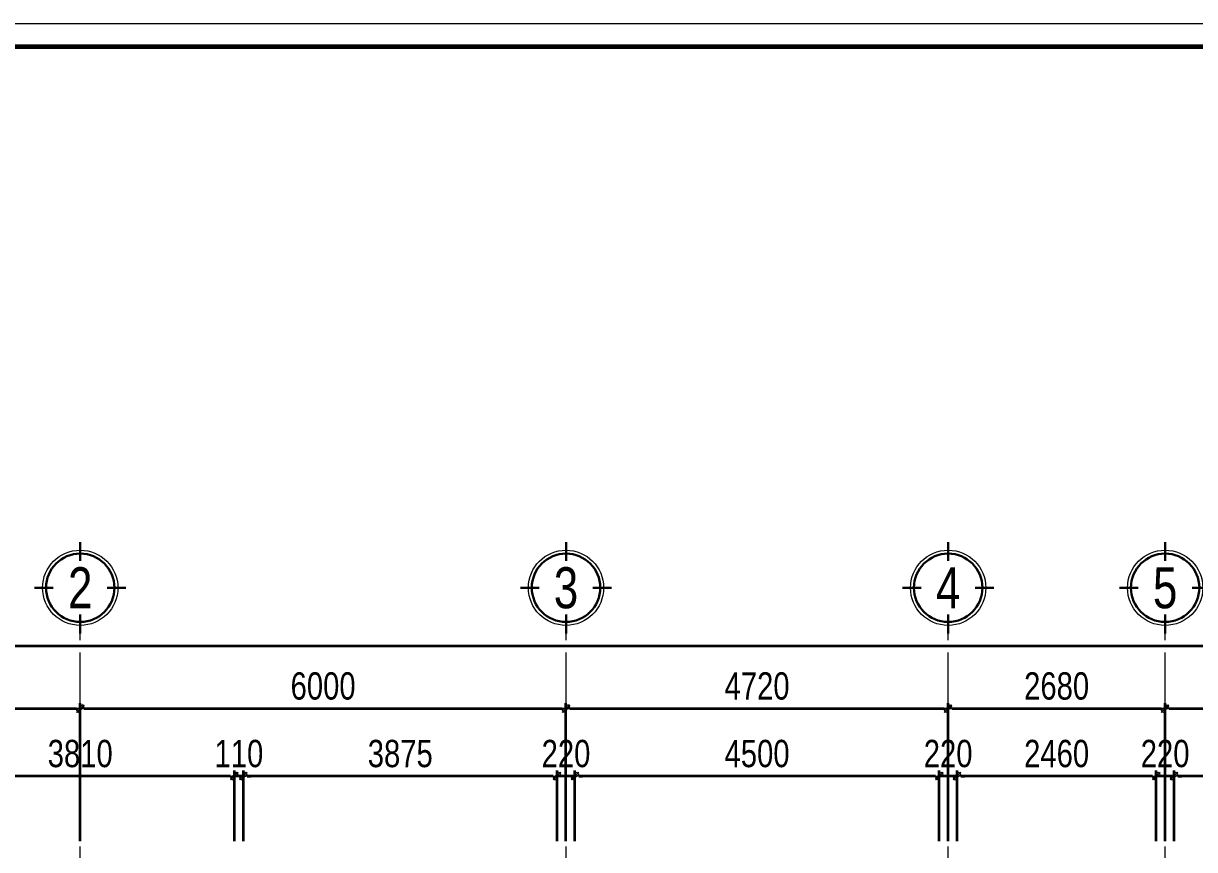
# Model space of a CAD drawing. Header units: millimetres. Extents: x 1109421 to 1726579, y -247837 to 144927.
# Drawn here: x 1467253 to 1481718, y -159032 to -148822 of the extents above; entities that cross this region are included whole.
import ezdxf
from ezdxf.enums import TextEntityAlignment as Align

# ---------------------------------------------------------------- set-up
doc = ezdxf.new("R2010")
doc.units = ezdxf.units.MM
doc.header["$LTSCALE"] = 600
doc.header["$MEASUREMENT"] = 0
doc.linetypes.add('CENTER', pattern=[2, 1.25, -0.25, 0.25, -0.25])
doc.linetypes.add('DASHED', pattern=[0.75, 0.5, -0.25])
doc.layers.get('0').update_dxf_attribs({"lineweight": 0})
doc.layers.get('Defpoints').update_dxf_attribs({"lineweight": 0})
for name, color, linetype, lineweight in [('dim', 144, 'Continuous', 13), ('Khungten_LCDI', 7, 'Continuous', 25), ('LC ISO', 153, 'Continuous', 13), ('LC Text1', 3, 'Continuous', 20), ('PCCC-BAO CHAY - DAY', 3, 'DASHED', 35), ('truc', 76, 'CENTER', 9)]:
    doc.layers.add(name, color=color, linetype=linetype, lineweight=lineweight)
doc.styles.add('EG 1', font='VHAVANB.TTF')
doc.styles.add('HOATBIF', font='hoatbif.shx', dxfattribs={"width": 0.8})
doc.styles.add('Khungten', font='VHAVAN.TTF', dxfattribs={"width": 0.9, "height": 5000})
doc.styles.add('Tahoma', font='tahoma.ttf')
doc.styles.add('Title', font='VHBLACK.TTF')
doc.dimstyles.new('1-135', dxfattribs={"dimscale": 135, "dimtxt": 2.5, "dimasz": 0.35, "dimexe": 0.5, "dimexo": 0, "dimgap": 0.8, "dimtad": 1, "dimdec": 0, "dimzin": 0, "dimdsep": 46, "dimtxsty": 'HOATBIF', "dimblk1": 'DOT', "dimblk2": 'DOT', "dimsah": 1, "dimcen": -1, "dimdle": 1, "dimclrd": 256, "dimclre": 256, "dimclrt": 4, "dimadec": 3, "dimazin": 2, "dimtfac": 0.333333, "dimtdec": 0, "dimtix": 1, "dimtmove": 2, "dimatfit": 3, "dimldrblk": 'DOT', "dimfxl": 1, "dimtvp": 0.833333, "dimtolj": 1, "dimtzin": 0, "dimarcsym": 0})

# ---------------------------------------------------------------- blocks, each defined once
blk = doc.blocks.new('DOT')
at = {"layer": 'dim'}
for p, q in [((-3, 0), (3, 0)), ((-1, -1), (1, 1))]:
    blk.add_line(p, q, dxfattribs=at)
blk.add_lwpolyline([(0.5, 1), (-1, -0.5), (-0.5, -1), (1, 0.5)], close=True, dxfattribs=at)
blk = doc.blocks.new('*D2215')
at = {"layer": 'Defpoints', "color": 0, "transparency": 16777216}
for p in [(10875, 64177), (4875, 62540), (10875, 62540)]:
    blk.add_point(p, dxfattribs=at)
at = {"layer": 'dim', "lineweight": -2, "transparency": 16777216}
for p, q in [((4875, 62540), (4875, 64245)), ((10875, 62540), (10875, 64245)), ((4923, 64177), (10828, 64177))]:
    blk.add_line(p, q, dxfattribs=at)
at = {"layer": 'dim', "lineweight": -2, "transparency": 16777216, "xscale": 47.25, "yscale": 47.25, "zscale": 47.25, "rotation": 180}
blk.add_blockref('DOT', (4875, 64177), dxfattribs=at)
at = {"layer": 'dim', "lineweight": -2, "transparency": 16777216, "xscale": 47.25, "yscale": 47.25, "zscale": 47.25}
blk.add_blockref('DOT', (10875, 64177), dxfattribs=at)
at = {"layer": 'dim', "color": 4, "transparency": 16777216, "insert": (7875, 64454), "char_height": 337.5, "attachment_point": 5, "style": 'HOATBIF'}
blk.add_mtext('\\A1;6000', dxfattribs=at)
blk = doc.blocks.new('_Dot')
at = {"color": 0, "linetype": 'ByBlock', "lineweight": -2}
blk.add_line((-0.5, 0), (-1, 0), dxfattribs=at)
at = {"color": 0, "linetype": 'ByBlock', "const_width": 0.5}
blk.add_lwpolyline([(-0.25, 0, 1), (0.25, 0, 1)], format="xyb", close=True, dxfattribs=at)
blk = doc.blocks.new('*D2216')
at = {"layer": 'Defpoints', "color": 0, "transparency": 16777216}
for p in [(16875, 64177), (10875, 62540), (16875, 62540)]:
    blk.add_point(p, dxfattribs=at)
at = {"layer": 'dim', "lineweight": -2, "transparency": 16777216}
for p, q in [((10875, 62540), (10875, 64245)), ((16875, 62540), (16875, 64245)), ((10923, 64177), (16828, 64177))]:
    blk.add_line(p, q, dxfattribs=at)
at = {"layer": 'dim', "lineweight": -2, "transparency": 16777216, "xscale": 47.25, "yscale": 47.25, "zscale": 47.25, "rotation": 180}
blk.add_blockref('DOT', (10875, 64177), dxfattribs=at)
at = {"layer": 'dim', "lineweight": -2, "transparency": 16777216, "xscale": 47.25, "yscale": 47.25, "zscale": 47.25}
blk.add_blockref('DOT', (16875, 64177), dxfattribs=at)
at = {"layer": 'dim', "color": 4, "transparency": 16777216, "insert": (13875, 64454), "char_height": 337.5, "attachment_point": 5, "style": 'HOATBIF'}
blk.add_mtext('\\A1;6000', dxfattribs=at)
blk = doc.blocks.new('*D2217')
at = {"layer": 'Defpoints', "color": 0, "transparency": 16777216}
for p in [(21595, 64177), (16875, 62540), (21595, 62540)]:
    blk.add_point(p, dxfattribs=at)
at = {"layer": 'dim', "lineweight": -2, "transparency": 16777216}
for p, q in [((16875, 62540), (16875, 64245)), ((21595, 62540), (21595, 64245)), ((16923, 64177), (21548, 64177))]:
    blk.add_line(p, q, dxfattribs=at)
at = {"layer": 'dim', "lineweight": -2, "transparency": 16777216, "xscale": 47.25, "yscale": 47.25, "zscale": 47.25, "rotation": 180}
blk.add_blockref('DOT', (16875, 64177), dxfattribs=at)
at = {"layer": 'dim', "lineweight": -2, "transparency": 16777216, "xscale": 47.25, "yscale": 47.25, "zscale": 47.25}
blk.add_blockref('DOT', (21595, 64177), dxfattribs=at)
at = {"layer": 'dim', "color": 4, "transparency": 16777216, "insert": (19235, 64454), "char_height": 337.5, "attachment_point": 5, "style": 'HOATBIF'}
blk.add_mtext('\\A1;4720', dxfattribs=at)
blk = doc.blocks.new('*D2218')
at = {"layer": 'Defpoints', "color": 0, "transparency": 16777216}
for p in [(24275, 64177), (21595, 62540), (24275, 62540)]:
    blk.add_point(p, dxfattribs=at)
at = {"layer": 'dim', "lineweight": -2, "transparency": 16777216}
for p, q in [((21595, 62540), (21595, 64245)), ((24275, 62540), (24275, 64245)), ((21643, 64177), (24228, 64177))]:
    blk.add_line(p, q, dxfattribs=at)
at = {"layer": 'dim', "lineweight": -2, "transparency": 16777216, "xscale": 47.25, "yscale": 47.25, "zscale": 47.25, "rotation": 180}
blk.add_blockref('DOT', (21595, 64177), dxfattribs=at)
at = {"layer": 'dim', "lineweight": -2, "transparency": 16777216, "xscale": 47.25, "yscale": 47.25, "zscale": 47.25}
blk.add_blockref('DOT', (24275, 64177), dxfattribs=at)
at = {"layer": 'dim', "color": 4, "transparency": 16777216, "insert": (22935, 64454), "char_height": 337.5, "attachment_point": 5, "style": 'HOATBIF'}
blk.add_mtext('\\A1;2680', dxfattribs=at)
blk = doc.blocks.new('KyHieu TrucDinhVi')
at = {"color": 7, "lineweight": 30}
for p, q in [((0, 2.36), (0, 4)), ((-2.36, 0), (-4, 0)), ((2.36, 0), (4, 0)), ((0, -2.36), (0, -4))]:
    blk.add_line(p, q, dxfattribs=at)
blk.add_circle((0, 0), 3.3)
blk.add_circle((0, 0), 3, dxfattribs=at)
at = {"ltscale": 20, "style": 'Tahoma'}
blk.add_attdef('AA', text='', height=3, dxfattribs=at).set_placement((0, 0), align=Align.MIDDLE_CENTER)
blk = doc.blocks.new('*D2221')
at = {"layer": 'Defpoints', "color": 0, "transparency": 16777216}
for p in [(29475, 64177), (24275, 62540), (29475, 62540)]:
    blk.add_point(p, dxfattribs=at)
at = {"layer": 'dim', "lineweight": -2, "transparency": 16777216}
for p, q in [((24275, 62540), (24275, 64245)), ((29475, 62540), (29475, 64245)), ((24323, 64177), (29428, 64177))]:
    blk.add_line(p, q, dxfattribs=at)
at = {"layer": 'dim', "lineweight": -2, "transparency": 16777216, "xscale": 47.25, "yscale": 47.25, "zscale": 47.25, "rotation": 180}
blk.add_blockref('DOT', (24275, 64177), dxfattribs=at)
at = {"layer": 'dim', "lineweight": -2, "transparency": 16777216, "xscale": 47.25, "yscale": 47.25, "zscale": 47.25}
blk.add_blockref('DOT', (29475, 64177), dxfattribs=at)
at = {"layer": 'dim', "color": 4, "transparency": 16777216, "insert": (26875, 64454), "char_height": 337.5, "attachment_point": 5, "style": 'HOATBIF'}
blk.add_mtext('\\A1;5200', dxfattribs=at)
blk = doc.blocks.new('*D2256')
at = {"layer": 'Defpoints', "color": 0, "transparency": 16777216}
for p in [(24385, 63342), (24385, 62540), (29365, 62540)]:
    blk.add_point(p, dxfattribs=at)
at = {"layer": 'dim', "lineweight": -2, "transparency": 16777216}
for p, q in [((24385, 62540), (24385, 63410)), ((29365, 62540), (29365, 63410)), ((29318, 63342), (24433, 63342))]:
    blk.add_line(p, q, dxfattribs=at)
at = {"layer": 'dim', "lineweight": -2, "transparency": 16777216, "xscale": 47.25, "yscale": 47.25, "zscale": 47.25, "rotation": 180}
blk.add_blockref('DOT', (24385, 63342), dxfattribs=at)
at = {"layer": 'dim', "lineweight": -2, "transparency": 16777216, "xscale": 47.25, "yscale": 47.25, "zscale": 47.25}
blk.add_blockref('DOT', (29365, 63342), dxfattribs=at)
at = {"layer": 'dim', "color": 4, "transparency": 16777216, "insert": (26875, 63619), "char_height": 337.5, "attachment_point": 5, "style": 'HOATBIF'}
blk.add_mtext('\\A1;4980', dxfattribs=at)
blk = doc.blocks.new('*D2257')
at = {"layer": 'Defpoints', "color": 0, "transparency": 16777216}
for p in [(24165, 63342), (24165, 62540), (24385, 62540)]:
    blk.add_point(p, dxfattribs=at)
at = {"layer": 'dim', "lineweight": -2, "transparency": 16777216}
for p, q in [((24165, 62540), (24165, 63410)), ((24385, 62540), (24385, 63410)), ((24118, 63342), (24071, 63342)), ((24385, 63342), (24165, 63342)), ((24433, 63342), (24480, 63342))]:
    blk.add_line(p, q, dxfattribs=at)
at = {"layer": 'dim', "lineweight": -2, "transparency": 16777216, "xscale": 47.25, "yscale": 47.25, "zscale": 47.25}
blk.add_blockref('DOT', (24165, 63342), dxfattribs=at)
at = {"layer": 'dim', "lineweight": -2, "transparency": 16777216, "xscale": 47.25, "yscale": 47.25, "zscale": 47.25, "rotation": 180}
blk.add_blockref('DOT', (24385, 63342), dxfattribs=at)
at = {"layer": 'dim', "color": 4, "transparency": 16777216, "insert": (24275, 63619), "char_height": 337.5, "attachment_point": 5, "style": 'HOATBIF'}
blk.add_mtext('\\A1;220', dxfattribs=at)
blk = doc.blocks.new('*D2258')
at = {"layer": 'Defpoints', "color": 0, "transparency": 16777216}
for p in [(21705, 63342), (21705, 62540), (24165, 62540)]:
    blk.add_point(p, dxfattribs=at)
at = {"layer": 'dim', "lineweight": -2, "transparency": 16777216}
for p, q in [((21705, 62540), (21705, 63410)), ((24165, 62540), (24165, 63410)), ((24118, 63342), (21753, 63342))]:
    blk.add_line(p, q, dxfattribs=at)
at = {"layer": 'dim', "lineweight": -2, "transparency": 16777216, "xscale": 47.25, "yscale": 47.25, "zscale": 47.25, "rotation": 180}
blk.add_blockref('DOT', (21705, 63342), dxfattribs=at)
at = {"layer": 'dim', "lineweight": -2, "transparency": 16777216, "xscale": 47.25, "yscale": 47.25, "zscale": 47.25}
blk.add_blockref('DOT', (24165, 63342), dxfattribs=at)
at = {"layer": 'dim', "color": 4, "transparency": 16777216, "insert": (22935, 63619), "char_height": 337.5, "attachment_point": 5, "style": 'HOATBIF'}
blk.add_mtext('\\A1;2460', dxfattribs=at)
blk = doc.blocks.new('*D2259')
at = {"layer": 'Defpoints', "color": 0, "transparency": 16777216}
for p in [(21485, 63342), (21485, 62540), (21705, 62540)]:
    blk.add_point(p, dxfattribs=at)
at = {"layer": 'dim', "lineweight": -2, "transparency": 16777216}
for p, q in [((21485, 62540), (21485, 63410)), ((21705, 62540), (21705, 63410)), ((21438, 63342), (21391, 63342)), ((21705, 63342), (21485, 63342)), ((21753, 63342), (21800, 63342))]:
    blk.add_line(p, q, dxfattribs=at)
at = {"layer": 'dim', "lineweight": -2, "transparency": 16777216, "xscale": 47.25, "yscale": 47.25, "zscale": 47.25}
blk.add_blockref('DOT', (21485, 63342), dxfattribs=at)
at = {"layer": 'dim', "lineweight": -2, "transparency": 16777216, "xscale": 47.25, "yscale": 47.25, "zscale": 47.25, "rotation": 180}
blk.add_blockref('DOT', (21705, 63342), dxfattribs=at)
at = {"layer": 'dim', "color": 4, "transparency": 16777216, "insert": (21595, 63619), "char_height": 337.5, "attachment_point": 5, "style": 'HOATBIF'}
blk.add_mtext('\\A1;220', dxfattribs=at)
blk = doc.blocks.new('*D2260')
at = {"layer": 'Defpoints', "color": 0, "transparency": 16777216}
for p in [(16985, 63342), (16985, 62540), (21485, 62540)]:
    blk.add_point(p, dxfattribs=at)
at = {"layer": 'dim', "lineweight": -2, "transparency": 16777216}
for p, q in [((16985, 62540), (16985, 63410)), ((21485, 62540), (21485, 63410)), ((21438, 63342), (17033, 63342))]:
    blk.add_line(p, q, dxfattribs=at)
at = {"layer": 'dim', "lineweight": -2, "transparency": 16777216, "xscale": 47.25, "yscale": 47.25, "zscale": 47.25, "rotation": 180}
blk.add_blockref('DOT', (16985, 63342), dxfattribs=at)
at = {"layer": 'dim', "lineweight": -2, "transparency": 16777216, "xscale": 47.25, "yscale": 47.25, "zscale": 47.25}
blk.add_blockref('DOT', (21485, 63342), dxfattribs=at)
at = {"layer": 'dim', "color": 4, "transparency": 16777216, "insert": (19235, 63619), "char_height": 337.5, "attachment_point": 5, "style": 'HOATBIF'}
blk.add_mtext('\\A1;4500', dxfattribs=at)
blk = doc.blocks.new('*D2261')
at = {"layer": 'Defpoints', "color": 0, "transparency": 16777216}
for p in [(16765, 63342), (16765, 62540), (16985, 62540)]:
    blk.add_point(p, dxfattribs=at)
at = {"layer": 'dim', "lineweight": -2, "transparency": 16777216}
for p, q in [((16765, 62540), (16765, 63410)), ((16985, 62540), (16985, 63410)), ((16718, 63342), (16671, 63342)), ((16985, 63342), (16765, 63342)), ((17033, 63342), (17080, 63342))]:
    blk.add_line(p, q, dxfattribs=at)
at = {"layer": 'dim', "lineweight": -2, "transparency": 16777216, "xscale": 47.25, "yscale": 47.25, "zscale": 47.25}
blk.add_blockref('DOT', (16765, 63342), dxfattribs=at)
at = {"layer": 'dim', "lineweight": -2, "transparency": 16777216, "xscale": 47.25, "yscale": 47.25, "zscale": 47.25, "rotation": 180}
blk.add_blockref('DOT', (16985, 63342), dxfattribs=at)
at = {"layer": 'dim', "color": 4, "transparency": 16777216, "insert": (16875, 63619), "char_height": 337.5, "attachment_point": 5, "style": 'HOATBIF'}
blk.add_mtext('\\A1;220', dxfattribs=at)
blk = doc.blocks.new('*D2262')
at = {"layer": 'Defpoints', "color": 0, "transparency": 16777216}
for p in [(12890, 63342), (12890, 62540), (16765, 62540)]:
    blk.add_point(p, dxfattribs=at)
at = {"layer": 'dim', "lineweight": -2, "transparency": 16777216}
for p, q in [((12890, 62540), (12890, 63410)), ((16765, 62540), (16765, 63410)), ((16718, 63342), (12938, 63342))]:
    blk.add_line(p, q, dxfattribs=at)
at = {"layer": 'dim', "lineweight": -2, "transparency": 16777216, "xscale": 47.25, "yscale": 47.25, "zscale": 47.25, "rotation": 180}
blk.add_blockref('DOT', (12890, 63342), dxfattribs=at)
at = {"layer": 'dim', "lineweight": -2, "transparency": 16777216, "xscale": 47.25, "yscale": 47.25, "zscale": 47.25}
blk.add_blockref('DOT', (16765, 63342), dxfattribs=at)
at = {"layer": 'dim', "color": 4, "transparency": 16777216, "insert": (14828, 63619), "char_height": 337.5, "attachment_point": 5, "style": 'HOATBIF'}
blk.add_mtext('\\A1;3875', dxfattribs=at)
blk = doc.blocks.new('*D2263')
at = {"layer": 'Defpoints', "color": 0, "transparency": 16777216}
for p in [(12780, 63342), (12780, 62540), (12890, 62540)]:
    blk.add_point(p, dxfattribs=at)
at = {"layer": 'dim', "lineweight": -2, "transparency": 16777216}
for p, q in [((12780, 62540), (12780, 63410)), ((12890, 62540), (12890, 63410)), ((12733, 63342), (12686, 63342)), ((12890, 63342), (12780, 63342)), ((12938, 63342), (12985, 63342))]:
    blk.add_line(p, q, dxfattribs=at)
at = {"layer": 'dim', "lineweight": -2, "transparency": 16777216, "xscale": 47.25, "yscale": 47.25, "zscale": 47.25}
blk.add_blockref('DOT', (12780, 63342), dxfattribs=at)
at = {"layer": 'dim', "lineweight": -2, "transparency": 16777216, "xscale": 47.25, "yscale": 47.25, "zscale": 47.25, "rotation": 180}
blk.add_blockref('DOT', (12890, 63342), dxfattribs=at)
at = {"layer": 'dim', "color": 4, "transparency": 16777216, "insert": (12835, 63619), "char_height": 337.5, "attachment_point": 5, "style": 'HOATBIF'}
blk.add_mtext('\\A1;110', dxfattribs=at)
blk = doc.blocks.new('*D2264')
at = {"layer": 'Defpoints', "color": 0, "transparency": 16777216}
for p in [(8970, 63342), (8970, 62540), (12780, 62540)]:
    blk.add_point(p, dxfattribs=at)
at = {"layer": 'dim', "lineweight": -2, "transparency": 16777216}
for p, q in [((8970, 62540), (8970, 63410)), ((12780, 62540), (12780, 63410)), ((12733, 63342), (9018, 63342))]:
    blk.add_line(p, q, dxfattribs=at)
at = {"layer": 'dim', "lineweight": -2, "transparency": 16777216, "xscale": 47.25, "yscale": 47.25, "zscale": 47.25, "rotation": 180}
blk.add_blockref('DOT', (8970, 63342), dxfattribs=at)
at = {"layer": 'dim', "lineweight": -2, "transparency": 16777216, "xscale": 47.25, "yscale": 47.25, "zscale": 47.25}
blk.add_blockref('DOT', (12780, 63342), dxfattribs=at)
at = {"layer": 'dim', "color": 4, "transparency": 16777216, "insert": (10875, 63619), "char_height": 337.5, "attachment_point": 5, "style": 'HOATBIF'}
blk.add_mtext('\\A1;3810', dxfattribs=at)
blk = doc.blocks.new('*D2303')
at = {"layer": 'Defpoints', "color": 0, "transparency": 16777216}
for p in [(46675, 64952), (4875, 62540), (46675, 62540)]:
    blk.add_point(p, dxfattribs=at)
at = {"layer": 'dim', "lineweight": -2, "transparency": 16777216}
for p, q in [((4875, 62540), (4875, 65020)), ((4923, 64952), (46628, 64952)), ((46675, 62540), (46675, 65020))]:
    blk.add_line(p, q, dxfattribs=at)
at = {"layer": 'dim', "lineweight": -2, "transparency": 16777216, "xscale": 47.25, "yscale": 47.25, "zscale": 47.25, "rotation": 180}
blk.add_blockref('DOT', (4875, 64952), dxfattribs=at)
at = {"layer": 'dim', "lineweight": -2, "transparency": 16777216, "xscale": 47.25, "yscale": 47.25, "zscale": 47.25}
blk.add_blockref('DOT', (46675, 64952), dxfattribs=at)
at = {"layer": 'dim', "color": 4, "transparency": 16777216, "insert": (26825, 65229), "char_height": 337.5, "attachment_point": 5, "style": 'HOATBIF'}
blk.add_mtext('\\A1;41800', dxfattribs=at)
blk = doc.blocks.new('A$Cb3b0a436')
at = {"layer": 'Defpoints', "color": 0, "lineweight": 0}
blk.add_lwpolyline([(6.98, 0), (6.98, 297), (426.98, 297), (426.98, 0)], close=True, dxfattribs=at)
at = {"layer": 'Khungten_LCDI', "color": 5, "lineweight": 60}
blk.add_lwpolyline([(18.98, 2), (18.98, 295), (424.98, 295), (424.98, 2)], close=True, dxfattribs=at)
at = {"color": 7, "style": 'Khungten', "width": 0.8}
for tag, p in [('REVISION', (413.97, 41.04)), ('NGAYHT', (414.44, 32.41))]:
    blk.add_attdef(tag, text='', height=2, dxfattribs=at).set_placement(p, align=Align.CENTER)
at = {"layer": 'LC Text1', "style": 'Title', "width": 1.485915}
for tag, p, p2 in [('TENBANVE1', (388.11, 59.64), (422.38, 59.64)), ('TENBANVE2', (388.11, 52.88), (422.38, 52.88))]:
    blk.add_attdef(tag, text='', height=2.5, dxfattribs=at).set_placement(p, p2, align=Align.FIT)
at = {"layer": 'LC Text1', "style": 'Title', "width": 0.7}
blk.add_attdef('SOBANVE', text='', height=2.5, dxfattribs=at).set_placement((414.6, 9.54), align=Align.CENTER)
blk = doc.blocks.new('A$C08333679')
at = {"layer": 'truc'}
for p, q in [((10875.3, 44920.7), (10875.3, 65106.5)), ((16875.3, 44920.7), (16875.3, 65106.5)), ((21595.3, 44920.7), (21595.3, 65106.5)), ((24275.3, 44920.7), (24275.3, 65106.5))]:
    blk.add_line(p, q, dxfattribs=at)
at = {"layer": 'LC ISO'}
ref = blk.add_blockref('KyHieu TrucDinhVi', (10875.3, 65669.8), dxfattribs=dict(at, xscale=140.8352653944289, yscale=140.8352653944289, zscale=140.8352653944289))
ref.add_attrib('AA', '2', dxfattribs={"layer": '0', "ltscale": 20, "height": 507, "style": 'EG 1', "width": 0.8}).set_placement((10875.3, 65669.8), align=Align.MIDDLE_CENTER)
ref = blk.add_blockref('KyHieu TrucDinhVi', (16875.3, 65669.8), dxfattribs=dict(at, xscale=140.8352653944289, yscale=140.8352653944289, zscale=140.8352653944289))
ref.add_attrib('AA', '3', dxfattribs={"layer": '0', "ltscale": 20, "height": 507, "style": 'EG 1', "width": 0.8}).set_placement((16875.3, 65669.8), align=Align.MIDDLE_CENTER)
ref = blk.add_blockref('KyHieu TrucDinhVi', (21595.3, 65669.8), dxfattribs=dict(at, xscale=140.8352653944289, yscale=140.8352653944289, zscale=140.8352653944289))
ref.add_attrib('AA', '4', dxfattribs={"layer": '0', "ltscale": 20, "height": 507, "style": 'EG 1', "width": 0.8}).set_placement((21595.3, 65669.8), align=Align.MIDDLE_CENTER)
ref = blk.add_blockref('KyHieu TrucDinhVi', (24275.3, 65669.8), dxfattribs=dict(at, xscale=140.8352653944289, yscale=140.8352653944289, zscale=140.8352653944289))
ref.add_attrib('AA', '5', dxfattribs={"layer": '0', "ltscale": 20, "height": 507, "style": 'EG 1', "width": 0.8}).set_placement((24275.3, 65669.8), align=Align.MIDDLE_CENTER)
at = {"layer": 'dim'}
dim = blk.add_linear_dim(base=(46675.3, 64952.2), p1=(4875.3, 62539.8), p2=(46675.3, 62539.8), dimstyle='1-135', dxfattribs=at)
dim.commit()
dim.dimension.update_dxf_attribs({"geometry": '*D2303', "text_midpoint": (26824.8, 65229), "dimtype": 160})
for base, p1, p2, picture, middle in [((10875.3, 64177.5), (4875.3, 62539.8), (10875.3, 62539.8), '*D2215', (7875.3, 64454.2)), ((16875.3, 64177.5), (10875.3, 62539.8), (16875.3, 62539.8), '*D2216', (13875.3, 64454.2)), ((21595.3, 64177.5), (16875.3, 62539.8), (21595.3, 62539.8), '*D2217', (19235.3, 64454.2)), ((24275.3, 64177.5), (21595.3, 62539.8), (24275.3, 62539.8), '*D2218', (22935.3, 64454.2)), ((29475.3, 64177.5), (24275.3, 62539.8), (29475.3, 62539.8), '*D2221', (26875.3, 64454.2)), ((8970.3, 63342.1), (12780.3, 62539.8), (8970.3, 62539.8), '*D2264', (10875.3, 63618.9)), ((12780.3, 63342.1), (12890.3, 62539.8), (12780.3, 62539.8), '*D2263', (12835.3, 63618.9)), ((12890.3, 63342.1), (16765.3, 62539.8), (12890.3, 62539.8), '*D2262', (14827.8, 63618.9)), ((16765.3, 63342.1), (16985.3, 62539.8), (16765.3, 62539.8), '*D2261', (16875.3, 63618.9)), ((16985.3, 63342.1), (21485.3, 62539.8), (16985.3, 62539.8), '*D2260', (19235.3, 63618.9)), ((21485.3, 63342.1), (21705.3, 62539.8), (21485.3, 62539.8), '*D2259', (21595.3, 63618.9)), ((21705.3, 63342.1), (24165.3, 62539.8), (21705.3, 62539.8), '*D2258', (22935.3, 63618.9)), ((24165.3, 63342.1), (24385.3, 62539.8), (24165.3, 62539.8), '*D2257', (24275.3, 63618.9)), ((24385.3, 63342.1), (29365.3, 62539.8), (24385.3, 62539.8), '*D2256', (26875.3, 63618.9))]:
    dim = blk.add_linear_dim(base=base, p1=p1, p2=p2, dimstyle='1-135', dxfattribs=at)
    dim.commit()
    dim.dimension.update_dxf_attribs({"geometry": picture, "text_midpoint": middle})

msp = doc.modelspace()

# ---------------------------------------------------------------- block references
at = {"layer": 'PCCC-BAO CHAY - DAY'}
msp.add_blockref('A$C08333679', (1457079.2, -221465.7), dxfattribs=at)

# ---------------------------------------------------------------- next in the draw order: block references
at = {"xscale": 143.35021493995, "yscale": 143.35021493995, "zscale": 143.35021493995}
msp.add_blockref('A$Cb3b0a436', (1455096, -191396.9), dxfattribs=at)

doc.saveas('drawing.dxf')
